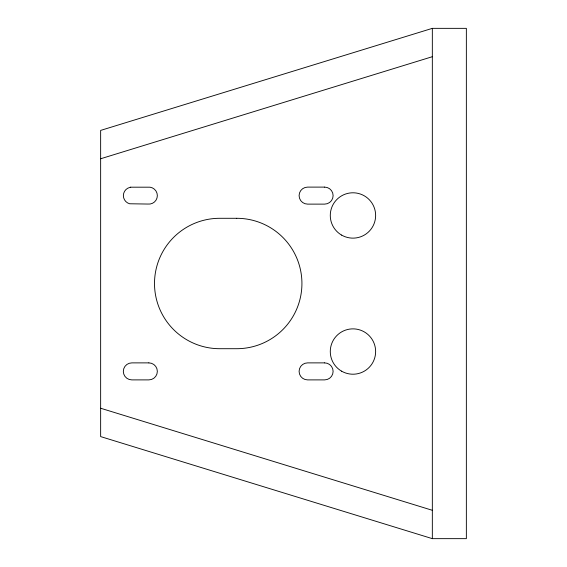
<?xml version="1.0" encoding="UTF-8"?>
<svg xmlns="http://www.w3.org/2000/svg" width="567" height="567" viewBox="0 0 567 567"><rect width="100%" height="100%" fill="white"/><g stroke="black" fill="none" stroke-linecap="round" stroke-linejoin="round"><path stroke-width="0.85" d="M432.337 28.35L100.642 130.41L100.642 436.59L432.337 538.65L466.358 538.65L466.358 28.35L432.337 28.35L432.337 538.65M100.642 158.76L432.337 56.7M100.642 408.24L432.337 510.3M130.686 187.188L129.645 187.464A8.434 8.434 0 0 0 129.645 203.766L147.76 204.049A8.505 8.505 0 0 0 157.343 195.58A8.505 8.505 0 0 0 147.696 187.188L130.686 187.188M324.608 187.11L307.597 187.11A8.505 8.505 0 0 0 299.092 195.615A8.505 8.505 0 0 0 307.597 204.12L324.608 204.12A8.505 8.505 0 0 0 333.113 195.615A8.505 8.505 0 0 0 324.608 187.11M236.722 218.295L219.713 218.295A65.205 65.205 0 0 0 154.507 283.5A65.205 65.205 0 0 0 219.713 348.705L236.722 348.705A65.205 65.205 0 0 0 301.928 283.5A65.205 65.205 0 0 0 236.722 218.295M148.838 362.88L131.827 362.88A8.505 8.505 0 0 0 123.323 371.385A8.505 8.505 0 0 0 131.827 379.89L148.838 379.89A8.505 8.505 0 0 0 157.343 371.385A8.505 8.505 0 0 0 148.838 362.88M324.608 362.88L307.597 362.88A8.505 8.505 0 0 0 299.092 371.385A8.505 8.505 0 0 0 307.597 379.89L324.608 379.89A8.505 8.505 0 0 0 333.113 371.385A8.505 8.505 0 0 0 324.608 362.88M341.618 371.179A22.68 22.68 0 0 0 375.637 351.54A22.68 22.68 0 0 0 341.618 331.901A22.68 22.68 0 0 0 341.618 371.179M341.618 235.099A22.68 22.68 0 0 0 375.637 215.46A22.68 22.68 0 0 0 341.618 195.821A22.68 22.68 0 0 0 341.618 235.099"/></g></svg>
